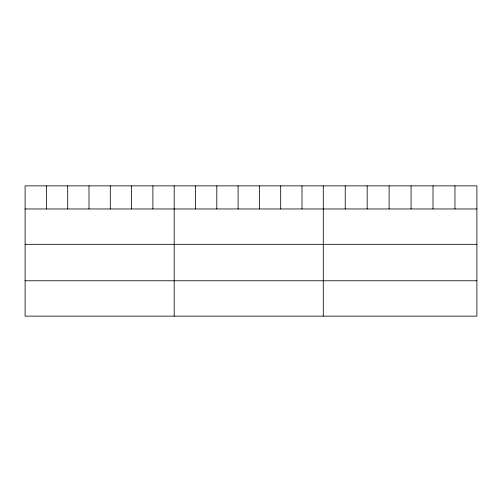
<?xml version="1.0" encoding="UTF-8"?>
<svg xmlns="http://www.w3.org/2000/svg" width="502" height="502" viewBox="0 0 502 502"><rect width="100%" height="100%" fill="white"/><g stroke="black" fill="none" stroke-linecap="round" stroke-linejoin="round"><path stroke-width="0.75" d="M476.9 208.964L476.9 316.135L25.1 316.135L25.1 185.865L476.9 185.865L476.9 208.964L25.1 208.964M25.1 244.33L476.9 244.33M25.1 280.769L476.9 280.769M454.956 185.865L454.956 208.964M433.013 185.865L433.013 208.964M411.069 185.865L411.069 208.964M389.119 185.865L389.119 208.964M367.175 185.865L367.175 208.964M345.232 185.865L345.232 208.964M323.288 185.865L323.288 316.135M301.991 185.865L301.991 208.964M280.687 185.865L280.687 208.964M259.39 185.865L259.39 208.964M238.092 185.865L238.092 208.964M216.795 185.865L216.795 208.964M195.491 185.865L195.491 208.964M174.194 185.865L174.194 316.135M152.897 185.865L152.897 208.964M131.593 185.865L131.593 208.964M110.296 185.865L110.296 208.964M88.998 185.865L88.998 208.964M67.701 185.865L67.701 208.964M46.397 185.865L46.397 208.964"/></g></svg>
